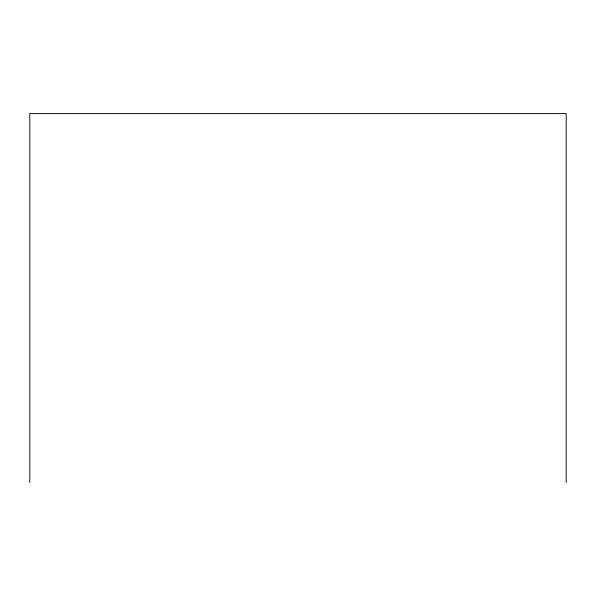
<?xml version="1.0" encoding="UTF-8"?>
<svg xmlns="http://www.w3.org/2000/svg" width="596" height="596" viewBox="0 0 596 596"><rect width="100%" height="100%" fill="white"/><g stroke="black" fill="none" stroke-linecap="round" stroke-linejoin="round"><path stroke-width="0.89" d="M566.2 482.395L566.2 113.605L29.8 113.605L29.8 482.395"/></g></svg>
